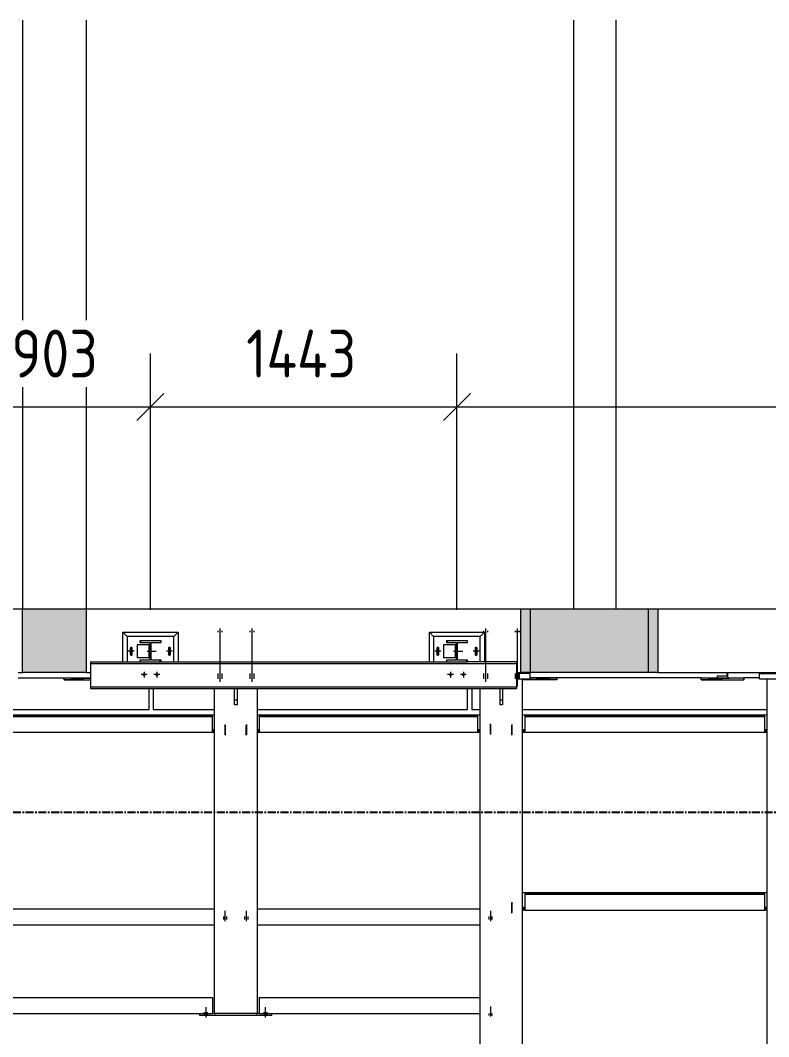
# Model space of a CAD drawing. Header units: millimetres. Extents: x -187664 to 435448, y -313239 to 299894.
# Drawn here: x 23924 to 27447, y -87058 to -82274 of the extents above; entities that cross this region are included whole.
import ezdxf

# ---------------------------------------------------------------- set-up
doc = ezdxf.new("R2010")
doc.units = ezdxf.units.MM
for name, pattern in [('CENTER', [2, 1.25, -0.25, 0.25, -0.25]), ('XKITLINE00', [0]), ('XKITLINE02', [4, 2, -2])]:
    doc.linetypes.add(name, pattern=pattern)
for name, color, linetype in [('000 - EXISTING_CONCRETE_MAIN_COLOR_1', 7, 'Continuous'), ('000 - EXISTING_PRECAST_MAIN_COLOR_1', 7, 'Continuous'), ('000 - EXISTING_STEEL-STRUCTURE_MAIN_COLOR_1', 7, 'Continuous'), ('000 - EXISTING_STEEL-STRUCTURE_MAIN_COLOR_2', 7, 'Continuous'), ('000 - EXISTING_STEEL-STRUCTURE_MAIN_COLOR_251', 7, 'Continuous')]:
    doc.layers.add(name, color=color, linetype=linetype)
doc.layers.add('000 - EXISTING_STEEL-STRUCTURE_DEF_SUB', color=7, linetype='Continuous', plot=False)
for name, color, linetype, lineweight in [('Bolt', 7, 'Continuous', 0), ('Part', 7, 'Continuous', 0), ('Z-DIMENSIONS', 7, 'Continuous', 0)]:
    doc.layers.add(name, color=color, linetype=linetype, lineweight=lineweight)
doc.styles.add('ISOCPEUR', font='isocpeur.ttf')

# ---------------------------------------------------------------- blocks, each defined once
blk = doc.blocks.new('*A2525')
at = {"layer": 'Part'}
blk.add_hatch(color=7, dxfattribs=at).paths.add_polyline_path([(230.37, 139.784), (230.37, 137.384), (225.57, 137.384), (225.57, 139.784)], flags=17)
blk = doc.blocks.new('*A2626')
at = {"layer": 'Part'}
blk.add_hatch(color=7, dxfattribs=at).paths.add_polyline_path([(230, 139.784), (230, 137.384), (225.2, 137.384), (225.2, 139.784)], flags=17)
blk = doc.blocks.new('*A2727')
at = {"layer": 'Part'}
blk.add_hatch(color=7, dxfattribs=at).paths.add_polyline_path([(208.832, 139.784), (208.832, 137.384), (206.432, 137.384), (206.432, 139.784)], flags=17)
blk = doc.blocks.new('*A111110')
at = {"layer": '000 - EXISTING_STEEL-STRUCTURE_DEF_SUB', "color": 7, "linetype": 'XKITLINE00', "lineweight": 0}
for p, q in [((222.463981, 138.520027), (222.399981, 138.584027)), ((222.399981, 138.584027), (222.399981, 138.584027)), ((222.823981, 138.160027), (222.775981, 138.208027)), ((223.199981, 137.784027), (223.135981, 137.848027))]:
    blk.add_line(p, q, dxfattribs=at)
blk = doc.blocks.new('*A114113')
at = {"layer": '000 - EXISTING_STEEL-STRUCTURE_DEF_SUB', "color": 7, "linetype": 'XKITLINE00', "lineweight": 0}
for p, q in [((210.916019, 138.520027), (210.852019, 138.584027)), ((210.852019, 138.584027), (210.852019, 138.584027)), ((211.276019, 138.160027), (211.228019, 138.208027)), ((211.652019, 137.784027), (211.588019, 137.848027))]:
    blk.add_line(p, q, dxfattribs=at)
blk = doc.blocks.new('*A260257')
at = {"layer": '000 - EXISTING_CONCRETE_MAIN_COLOR_1', "color": 7, "linetype": 'XKITLINE00', "lineweight": 0}
for p, q in [((230.369977, 139.784021), (266.279981, 139.784021)), ((230.369977, 137.384021), (266.279981, 137.384021))]:
    blk.add_line(p, q, dxfattribs=at)
blk = doc.blocks.new('*A315309')
at = {"layer": '000 - EXISTING_CONCRETE_MAIN_COLOR_1', "color": 7, "linetype": 'XKITLINE00', "lineweight": 0}
for p, q in [((206.441991, 150.654666), (206.441991, 161.944025)), ((208.841991, 150.654666), (208.841991, 161.944025)), ((206.441991, 139.784027), (206.441991, 148.134666)), ((208.841991, 139.784027), (208.841991, 148.134666))]:
    blk.add_line(p, q, dxfattribs=at)
blk = doc.blocks.new('*A316310')
at = {"layer": '000 - EXISTING_CONCRETE_MAIN_COLOR_1', "color": 7, "linetype": 'XKITLINE00', "lineweight": 0}
for p, q in [((227.2, 139.784027), (227.2, 161.943982)), ((228.8, 139.784027), (228.8, 161.943982))]:
    blk.add_line(p, q, dxfattribs=at)
blk = doc.blocks.new('*A403392')
at = {"layer": 'Part', "color": 7, "linetype": 'XKITLINE00', "lineweight": 0}
for p, q in [((234.199973, 137.151988), (234.199973, 137.351988)), ((234.199973, 137.351988), (236.359973, 137.351988)), ((234.199973, 137.151988), (236.359973, 137.151988)), ((236.359973, 137.151988), (236.359973, 137.351988))]:
    blk.add_line(p, q, dxfattribs=at)
blk = doc.blocks.new('*A408397')
at = {"layer": '000 - EXISTING_CONCRETE_MAIN_COLOR_1', "color": 7, "linetype": 'XKITLINE00', "lineweight": 0}
for p, q in [((160.279981, 139.784027), (206.431981, 139.784027)), ((208.831981, 139.784027), (225.199981, 139.784027)), ((206.271981, 137.384027), (206.431981, 137.384027)), ((208.831981, 137.384027), (208.991981, 137.384027)), ((225.039981, 137.384027), (225.199981, 137.384027))]:
    blk.add_line(p, q, dxfattribs=at)
blk = doc.blocks.new('*A445434')
at = {"layer": '000 - EXISTING_STEEL-STRUCTURE_MAIN_COLOR_2', "color": 7, "linetype": 'XKITLINE00', "lineweight": 0}
for p, q in [((208.991981, 137.784027), (208.991981, 136.784027)), ((208.991981, 137.784027), (210.852019, 137.784027)), ((211.652019, 137.784027), (222.399981, 137.784027)), ((225.039981, 137.784027), (223.199981, 137.784027)), ((225.039981, 137.784027), (225.039981, 136.784027)), ((208.991981, 137.720027), (225.039981, 137.720027)), ((208.991981, 136.848027), (225.039981, 136.848027)), ((208.991981, 136.784027), (225.039981, 136.784027))]:
    blk.add_line(p, q, dxfattribs=at)
blk = doc.blocks.new('*A448437')
at = {"layer": '000 - EXISTING_STEEL-STRUCTURE_MAIN_COLOR_251', "color": 7, "linetype": 'XKITLINE00', "lineweight": 0}
for p, q in [((203.272005, 128.48232), (213.672005, 128.48232)), ((203.272005, 127.88232), (213.672005, 127.88232))]:
    blk.add_line(p, q, dxfattribs=at)
blk = doc.blocks.new('*A449438')
at = {"layer": '000 - EXISTING_STEEL-STRUCTURE_MAIN_COLOR_251', "color": 7, "linetype": 'XKITLINE00', "lineweight": 0}
for p, q in [((203.272005, 135.794399), (213.672005, 135.794399)), ((203.272005, 135.790212), (213.672005, 135.790212)), ((213.592005, 135.735782), (203.352005, 135.735782)), ((203.352005, 135.735782), (203.352005, 135.731595)), ((203.352005, 135.731595), (213.592005, 135.731595)), ((203.352005, 135.731595), (203.352005, 135.132418)), ((213.592005, 135.731595), (213.592005, 135.735782)), ((213.592005, 135.132418), (213.592005, 135.731595)), ((203.272005, 135.242963), (203.352005, 135.242963)), ((203.272005, 135.194814), (203.352005, 135.194814)), ((203.272005, 135.142885), (203.352005, 135.142885)), ((203.352005, 135.132418), (213.592005, 135.132418)), ((213.592005, 135.242963), (213.672005, 135.242963)), ((213.592005, 135.194814), (213.672005, 135.194814)), ((213.592005, 135.142885), (213.672005, 135.142885))]:
    blk.add_line(p, q, dxfattribs=at)
blk = doc.blocks.new('*A450439')
at = {"layer": '000 - EXISTING_STEEL-STRUCTURE_DEF_SUB', "color": 7, "linetype": 'XKITLINE00', "lineweight": 0}
for p, q in [((223.199981, 138.584027), (222.399981, 138.584027)), ((222.399981, 138.584027), (222.399981, 138.520027)), ((223.199981, 138.520027), (223.199981, 138.584027)), ((222.399981, 138.520027), (222.775981, 138.520027)), ((222.775981, 138.520027), (222.775981, 137.848027)), ((222.823981, 138.520027), (223.199981, 138.520027)), ((222.823981, 137.848027), (222.823981, 138.520027)), ((222.775981, 137.848027), (222.399981, 137.848027)), ((222.399981, 137.848027), (222.399981, 137.784027)), ((222.399981, 137.784027), (223.199981, 137.784027)), ((223.199981, 137.848027), (222.823981, 137.848027)), ((223.199981, 137.784027), (223.199981, 137.848027))]:
    blk.add_line(p, q, dxfattribs=at)
blk = doc.blocks.new('*A451440')
at = {"layer": '000 - EXISTING_STEEL-STRUCTURE_MAIN_COLOR_251', "color": 7, "linetype": 'XKITLINE00', "lineweight": 0}
for p, q in [((225.272005, 135.794399), (234.480005, 135.794399)), ((225.272005, 135.790212), (234.480005, 135.790212)), ((234.400005, 135.735782), (225.352005, 135.735782)), ((225.352005, 135.735782), (225.352005, 135.731595)), ((225.352005, 135.731595), (234.400005, 135.731595)), ((225.352005, 135.731595), (225.352005, 135.132418)), ((234.400005, 135.731595), (234.400005, 135.735782)), ((234.400005, 135.132418), (234.400005, 135.731595)), ((225.272005, 135.242963), (225.352005, 135.242963)), ((225.272005, 135.194814), (225.352005, 135.194814)), ((225.272005, 135.142885), (225.352005, 135.142885)), ((225.352005, 135.132418), (234.400005, 135.132418)), ((234.400005, 135.242963), (234.480005, 135.242963)), ((234.400005, 135.194814), (234.480005, 135.194814)), ((234.400005, 135.142885), (234.480005, 135.142885))]:
    blk.add_line(p, q, dxfattribs=at)
blk = doc.blocks.new('*A452441')
at = {"layer": '000 - EXISTING_STEEL-STRUCTURE_MAIN_COLOR_251', "color": 7, "linetype": 'XKITLINE00', "lineweight": 0}
for p, q in [((215.272005, 128.48232), (223.672005, 128.48232)), ((215.272005, 127.88232), (223.672005, 127.88232))]:
    blk.add_line(p, q, dxfattribs=at)
blk = doc.blocks.new('*A453442')
at = {"layer": '000 - EXISTING_STEEL-STRUCTURE_MAIN_COLOR_251', "color": 7, "linetype": 'XKITLINE00', "lineweight": 0}
for p, q in [((215.272005, 135.794399), (223.672005, 135.794399)), ((215.272005, 135.790212), (223.672005, 135.790212)), ((223.592005, 135.735782), (215.352005, 135.735782)), ((215.352005, 135.735782), (215.352005, 135.731595)), ((215.352005, 135.731595), (223.592005, 135.731595)), ((215.352005, 135.731595), (215.352005, 135.132418)), ((223.592005, 135.731595), (223.592005, 135.735782)), ((223.592005, 135.132418), (223.592005, 135.731595)), ((215.272005, 135.242963), (215.352005, 135.242963)), ((215.272005, 135.194814), (215.352005, 135.194814)), ((215.272005, 135.142885), (215.352005, 135.142885)), ((215.352005, 135.132418), (223.592005, 135.132418)), ((223.592005, 135.242963), (223.672005, 135.242963)), ((223.592005, 135.194814), (223.672005, 135.194814)), ((223.592005, 135.142885), (223.672005, 135.142885))]:
    blk.add_line(p, q, dxfattribs=at)
blk = doc.blocks.new('*A454443')
at = {"layer": '000 - EXISTING_STEEL-STRUCTURE_MAIN_COLOR_1', "color": 7, "linetype": 'XKITLINE00', "lineweight": 0}
for p, q in [((234.480005, 109.344), (234.480005, 137.151988)), ((236.080005, 109.344), (236.080005, 137.151988)), ((234.480005, 109.344), (236.080005, 109.344))]:
    blk.add_line(p, q, dxfattribs=at)
blk = doc.blocks.new('*A455444')
at = {"layer": '000 - EXISTING_STEEL-STRUCTURE_MAIN_COLOR_1', "color": 7, "linetype": 'XKITLINE00', "lineweight": 0}
for p, q in [((225.272005, 109.344), (225.272005, 137.151988)), ((223.672005, 109.344), (223.672005, 136.784027)), ((223.672005, 109.344), (225.272005, 109.344))]:
    blk.add_line(p, q, dxfattribs=at)
blk = doc.blocks.new('*A456445')
at = {"layer": '000 - EXISTING_PRECAST_MAIN_COLOR_1', "color": 7, "linetype": 'XKITLINE00', "lineweight": 0}
for p, q in [((206.271981, 137.186511), (208.000005, 137.186511)), ((208.000005, 137.186511), (208.991981, 137.186511)), ((208.000005, 137.106511), (208.000005, 137.186511)), ((208.991981, 137.15611), (208.000005, 137.106511)), ((208.000005, 137.106511), (208.991981, 137.106511)), ((199.360005, 136.784027), (199.360005, 135.986511)), ((211.200005, 135.986511), (211.200005, 136.784027)), ((199.360005, 135.986511), (201.672005, 135.986511)), ((203.272005, 135.986511), (211.200005, 135.986511))]:
    blk.add_line(p, q, dxfattribs=at)
blk = doc.blocks.new('*A458447')
at = {"layer": '000 - EXISTING_PRECAST_MAIN_COLOR_1', "color": 7, "linetype": 'XKITLINE00', "lineweight": 0}
for p, q in [((225.272005, 137.122111), (226.560005, 137.186511)), ((226.560005, 137.106511), (225.272005, 137.106511)), ((232.000005, 137.186511), (225.551973, 137.186511)), ((226.560005, 137.186511), (225.551973, 137.186511)), ((226.560005, 137.186511), (226.560005, 137.106511)), ((233.600005, 137.186511), (232.000005, 137.106511)), ((232.000005, 137.106511), (232.000005, 137.186511)), ((232.000005, 137.106511), (233.600005, 137.106511)), ((232.001605, 137.186511), (232.600005, 137.186511)), ((233.000005, 137.186511), (233.598405, 137.186511)), ((234.199973, 137.186511), (233.600005, 137.186511)), ((233.600005, 137.186511), (233.600005, 137.106511)), ((223.360005, 136.784027), (223.360005, 135.986511)), ((223.360005, 135.986511), (223.672005, 135.986511)), ((225.272005, 135.986511), (234.480005, 135.986511))]:
    blk.add_line(p, q, dxfattribs=at)
blk = doc.blocks.new('*A459448')
at = {"layer": '000 - EXISTING_STEEL-STRUCTURE_MAIN_COLOR_1', "color": 7, "linetype": 'XKITLINE00', "lineweight": 0}
for p, q in [((213.672005, 124.54304), (213.672005, 136.784027)), ((215.272005, 136.784027), (215.272005, 124.54304)), ((215.272005, 124.54304), (213.672005, 124.54304))]:
    blk.add_line(p, q, dxfattribs=at)
blk = doc.blocks.new('*A464453')
at = {"layer": 'Part', "color": 7, "linetype": 'XKITLINE00', "lineweight": 0}
for p, q in [((214.424005, 136.171017), (214.424005, 136.784027)), ((214.520005, 136.784027), (214.520005, 136.171017)), ((214.424005, 136.351988), (214.520005, 136.351988)), ((214.520005, 136.171017), (214.424005, 136.171017))]:
    blk.add_line(p, q, dxfattribs=at)
blk = doc.blocks.new('*A468457')
at = {"layer": '000 - EXISTING_STEEL-STRUCTURE_DEF_SUB', "color": 7, "linetype": 'XKITLINE00', "lineweight": 0}
for p, q in [((212.132019, 138.744027), (210.372019, 138.744027)), ((210.372019, 138.744027), (210.372019, 137.784027)), ((212.132019, 137.784027), (212.132019, 138.744027))]:
    blk.add_line(p, q, dxfattribs=at)
blk = doc.blocks.new('*A469458')
at = {"layer": '000 - EXISTING_STEEL-STRUCTURE_DEF_SUB', "color": 7, "linetype": 'XKITLINE00', "lineweight": 0}
for p, q in [((210.212019, 137.784027), (210.212019, 138.904027)), ((210.212019, 138.904027), (212.292019, 138.904027)), ((210.372019, 138.744027), (210.212019, 138.904027)), ((212.132019, 138.744027), (212.292019, 138.904027)), ((212.292019, 138.904027), (212.292019, 137.784027))]:
    blk.add_line(p, q, dxfattribs=at)
blk = doc.blocks.new('*A470459')
at = {"layer": '000 - EXISTING_STEEL-STRUCTURE_DEF_SUB', "color": 7, "linetype": 'XKITLINE00', "lineweight": 0}
for p, q in [((211.228019, 138.424053), (210.748019, 138.424053)), ((210.748019, 138.424053), (210.748019, 137.944053)), ((211.188019, 138.424053), (211.188019, 137.944053)), ((210.748019, 137.944053), (211.228019, 137.944053))]:
    blk.add_line(p, q, dxfattribs=at)
blk = doc.blocks.new('*A471460')
at = {"layer": 'Part', "color": 7, "linetype": 'XKITLINE00', "lineweight": 0}
for p, q in [((225.551973, 137.351988), (225.039981, 137.351988)), ((225.039981, 137.151988), (225.551973, 137.151988)), ((225.551973, 137.151988), (225.551973, 137.351988))]:
    blk.add_line(p, q, dxfattribs=at)
blk = doc.blocks.new('*A472461')
at = {"layer": 'Part', "color": 7, "linetype": 'XKITLINE00', "lineweight": 0}
for p, q in [((224.424005, 136.171017), (224.424005, 136.784027)), ((224.520005, 136.784027), (224.520005, 136.171017)), ((224.424005, 136.351988), (224.520005, 136.351988)), ((224.520005, 136.171017), (224.424005, 136.171017))]:
    blk.add_line(p, q, dxfattribs=at)
blk = doc.blocks.new('*A473462')
at = {"layer": 'Part', "color": 7, "linetype": 'XKITLINE00', "lineweight": 0}
for p, q in [((232.960005, 137.246511), (232.600005, 137.246511)), ((232.600005, 137.246511), (232.600005, 137.186511)), ((232.600005, 137.186511), (233.000005, 137.186511)), ((232.960005, 137.384027), (232.960005, 137.246511)), ((233.000005, 137.186511), (233.000005, 137.384027))]:
    blk.add_line(p, q, dxfattribs=at)
blk = doc.blocks.new('*A474463')
at = {"layer": 'Part', "color": 7, "linetype": 'XKITLINE00', "lineweight": 0}
for p, q in [((232.000005, 137.106511), (232.000005, 137.186511)), ((232.000005, 137.186511), (232.600005, 137.186511)), ((232.000005, 137.106511), (233.600005, 137.106511)), ((233.000005, 137.186511), (233.600005, 137.186511)), ((233.600005, 137.106511), (233.600005, 137.186511))]:
    blk.add_line(p, q, dxfattribs=at)
blk = doc.blocks.new('*A475464')
at = {"layer": '000 - EXISTING_STEEL-STRUCTURE_DEF_SUB', "color": 7, "linetype": 'XKITLINE00', "lineweight": 0}
for p, q in [((223.679981, 138.744027), (221.919981, 138.744027)), ((221.919981, 138.744027), (221.919981, 137.784027)), ((223.679981, 137.784027), (223.679981, 138.744027))]:
    blk.add_line(p, q, dxfattribs=at)
blk = doc.blocks.new('*A476465')
at = {"layer": '000 - EXISTING_STEEL-STRUCTURE_DEF_SUB', "color": 7, "linetype": 'XKITLINE00', "lineweight": 0}
for p, q in [((221.759981, 137.784027), (221.759981, 138.904027)), ((221.759981, 138.904027), (223.839981, 138.904027)), ((221.919981, 138.744027), (221.759981, 138.904027)), ((223.679981, 138.744027), (223.839981, 138.904027)), ((223.839981, 138.904027), (223.839981, 137.784027))]:
    blk.add_line(p, q, dxfattribs=at)
blk = doc.blocks.new('*A477466')
at = {"layer": '000 - EXISTING_STEEL-STRUCTURE_DEF_SUB', "color": 7, "linetype": 'XKITLINE00', "lineweight": 0}
for p, q in [((222.775981, 138.424053), (222.295981, 138.424053)), ((222.295981, 138.424053), (222.295981, 137.944053)), ((222.735981, 138.424053), (222.735981, 137.944053)), ((222.295981, 137.944053), (222.775981, 137.944053))]:
    blk.add_line(p, q, dxfattribs=at)
blk = doc.blocks.new('*A478467')
at = {"layer": '000 - EXISTING_STEEL-STRUCTURE_DEF_SUB'}
for points in [[(211.228, 138.128), (211.188, 138.128), (211.188, 138.24), (211.228, 138.24)], [(211.276, 138.128), (211.228, 138.128), (211.228, 138.24), (211.276, 138.24)]]:
    blk.add_hatch(color=7, dxfattribs=at).paths.add_polyline_path(points, flags=17)
at = {"layer": '000 - EXISTING_STEEL-STRUCTURE_DEF_SUB', "color": 7, "linetype": 'XKITLINE00', "lineweight": 0}
for p, q in [((211.125, 138.184), (211.468, 138.184)), ((211.188, 138.24), (211.228, 138.24)), ((211.228, 138.24), (211.276, 138.24)), ((211.188, 138.128), (211.228, 138.128)), ((211.228, 138.128), (211.276, 138.128))]:
    blk.add_line(p, q, dxfattribs=at)
blk = doc.blocks.new('*A479468')
at = {"layer": '000 - EXISTING_STEEL-STRUCTURE_DEF_SUB'}
for points in [[(210.572, 138.344), (210.584, 138.325), (210.588, 138.304), (210.588, 138.064), (210.584, 138.043), (210.572, 138.024), (210.553, 138.012), (210.532, 138.008), (210.511, 138.012), (210.492, 138.024), (210.48, 138.043), (210.476, 138.064), (210.476, 138.304), (210.48, 138.325), (210.492, 138.344), (210.511, 138.356), (210.532, 138.36), (210.553, 138.356)], [(212.012, 138.344), (212.024, 138.325), (212.028, 138.304), (212.028, 138.064), (212.024, 138.043), (212.012, 138.024), (211.993, 138.012), (211.972, 138.008), (211.951, 138.012), (211.932, 138.024), (211.92, 138.043), (211.916, 138.064), (211.916, 138.304), (211.92, 138.325), (211.932, 138.344), (211.951, 138.356), (211.972, 138.36), (211.993, 138.356)]]:
    blk.add_hatch(color=7, dxfattribs=at).paths.add_polyline_path(points, flags=17)
at = {"layer": '000 - EXISTING_STEEL-STRUCTURE_DEF_SUB', "color": 7, "linetype": 'XKITLINE00', "lineweight": 0}
for p, q in [((210.644, 138.184), (210.42, 138.184)), ((210.532, 138.072), (210.532, 138.296)), ((212.084, 138.184), (211.86, 138.184)), ((211.972, 138.072), (211.972, 138.296))]:
    blk.add_line(p, q, dxfattribs=at)
blk = doc.blocks.new('*A481470')
at = {"layer": '000 - EXISTING_STEEL-STRUCTURE_DEF_SUB'}
for points in [[(211.067, 137.293), (211.064, 137.283), (211.059, 137.273), (211.052, 137.264), (211.043, 137.257), (211.033, 137.252), (211.023, 137.249), (211.012, 137.248), (211.001, 137.249), (210.991, 137.252), (210.981, 137.257), (210.972, 137.264), (210.965, 137.273), (210.96, 137.283), (210.957, 137.293), (210.956, 137.304), (210.957, 137.315), (210.96, 137.325), (210.965, 137.335), (210.972, 137.344), (210.981, 137.351), (210.991, 137.356), (211.001, 137.359), (211.012, 137.36), (211.023, 137.359), (211.033, 137.356), (211.043, 137.351), (211.052, 137.344), (211.059, 137.335), (211.064, 137.325), (211.067, 137.315), (211.068, 137.304)], [(211.547, 137.293), (211.544, 137.283), (211.539, 137.273), (211.532, 137.264), (211.523, 137.257), (211.513, 137.252), (211.503, 137.249), (211.492, 137.248), (211.481, 137.249), (211.471, 137.252), (211.461, 137.257), (211.452, 137.264), (211.445, 137.273), (211.44, 137.283), (211.437, 137.293), (211.436, 137.304), (211.437, 137.315), (211.44, 137.325), (211.445, 137.335), (211.452, 137.344), (211.461, 137.351), (211.471, 137.356), (211.481, 137.359), (211.492, 137.36), (211.503, 137.359), (211.513, 137.356), (211.523, 137.351), (211.532, 137.344), (211.539, 137.335), (211.544, 137.325), (211.547, 137.315), (211.548, 137.304)]]:
    blk.add_hatch(color=7, dxfattribs=at).paths.add_polyline_path(points, flags=17)
at = {"layer": '000 - EXISTING_STEEL-STRUCTURE_DEF_SUB', "color": 7, "linetype": 'XKITLINE00', "lineweight": 0}
for p, q in [((211.012, 137.416), (211.012, 137.192)), ((211.492, 137.416), (211.492, 137.192)), ((211.124, 137.304), (210.9, 137.304)), ((211.604, 137.304), (211.38, 137.304))]:
    blk.add_line(p, q, dxfattribs=at)
blk = doc.blocks.new('*A482471')
at = {"layer": '000 - EXISTING_STEEL-STRUCTURE_DEF_SUB', "color": 7, "linetype": 'XKITLINE02', "lineweight": 0}
for p, q in [((224.071995, 128.02696), (224.071995, 128.41032)), ((224.071995, 128.02696), (224.071995, 128.41032)), ((224.011995, 128.16232), (224.011995, 128.20232)), ((224.011995, 128.16232), (224.011995, 128.20232)), ((224.011995, 128.09032), (224.011995, 128.16232)), ((224.011995, 128.09032), (224.011995, 128.16232)), ((224.131995, 128.16232), (224.131995, 128.20232)), ((224.131995, 128.16232), (224.131995, 128.20232)), ((224.131995, 128.09032), (224.131995, 128.16232)), ((224.131995, 128.09032), (224.131995, 128.16232))]:
    blk.add_line(p, q, dxfattribs=at)
blk = doc.blocks.new('*A483472')
at = {"layer": '000 - EXISTING_STEEL-STRUCTURE_DEF_SUB', "color": 7, "linetype": 'XKITLINE02', "lineweight": 0}
for p, q in [((224.863929, 135.022904), (224.863929, 135.405747)), ((224.880493, 135.04366), (224.880493, 135.426503))]:
    blk.add_line(p, q, dxfattribs=at)
blk = doc.blocks.new('*A484473')
at = {"layer": '000 - EXISTING_STEEL-STRUCTURE_DEF_SUB', "color": 7, "linetype": 'XKITLINE02', "lineweight": 0}
for p, q in [((224.063507, 135.069621), (224.063507, 135.452464)), ((224.080071, 135.048865), (224.080071, 135.431708))]:
    blk.add_line(p, q, dxfattribs=at)
blk = doc.blocks.new('*A485474')
at = {"layer": 'Bolt'}
for points in [[(224.996, 138.904), (224.996, 138.952), (225.148, 138.952), (225.148, 138.904)], [(224.996, 138.904), (224.996, 138.952), (225.148, 138.952), (225.148, 138.904)], [(224.996, 137.152), (224.996, 137.352), (225.148, 137.352), (225.148, 137.152)], [(224.996, 137.152), (224.996, 137.352), (225.148, 137.352), (225.148, 137.152)]]:
    blk.add_hatch(color=7, dxfattribs=at).paths.add_polyline_path(points, flags=17)
at = {"layer": 'Bolt', "color": 7, "linetype": 'XKITLINE02', "lineweight": 0}
for p, q in [((223.796, 138.952), (223.796, 138.904)), ((223.796, 138.952), (223.796, 138.904)), ((223.872, 139.036), (223.872, 136.872)), ((223.872, 139.036), (223.872, 136.872)), ((223.948, 138.952), (223.948, 138.904)), ((223.948, 138.952), (223.948, 138.904)), ((223.796, 137.352), (223.796, 137.152)), ((223.796, 137.352), (223.796, 137.152)), ((223.948, 137.352), (223.948, 137.152)), ((223.948, 137.352), (223.948, 137.152))]:
    blk.add_line(p, q, dxfattribs=at)
at = {"layer": 'Bolt', "color": 7, "linetype": 'XKITLINE00', "lineweight": 0}
for p, q in [((224.996, 138.952), (224.996, 138.904)), ((224.996, 138.952), (224.996, 138.904)), ((225.072, 139.036), (225.072, 136.872)), ((225.072, 139.036), (225.072, 136.872)), ((225.148, 138.952), (225.148, 138.904)), ((225.148, 138.952), (225.148, 138.904)), ((224.996, 137.352), (224.996, 137.152)), ((224.996, 137.352), (224.996, 137.152)), ((225.148, 137.352), (225.148, 137.152)), ((225.148, 137.352), (225.148, 137.152))]:
    blk.add_line(p, q, dxfattribs=at)
blk = doc.blocks.new('*A486475')
at = {"layer": '000 - EXISTING_STEEL-STRUCTURE_DEF_SUB'}
for points in [[(222.736, 138.24), (222.776, 138.24), (222.776, 138.128), (222.736, 138.128)], [(222.776, 138.24), (222.824, 138.24), (222.824, 138.128), (222.776, 138.128)]]:
    blk.add_hatch(color=7, dxfattribs=at).paths.add_polyline_path(points, flags=17)
at = {"layer": '000 - EXISTING_STEEL-STRUCTURE_DEF_SUB', "color": 7, "linetype": 'XKITLINE00', "lineweight": 0}
for p, q in [((222.673, 138.184), (223.016, 138.184)), ((222.736, 138.24), (222.776, 138.24)), ((222.776, 138.24), (222.824, 138.24)), ((222.736, 138.128), (222.776, 138.128)), ((222.776, 138.128), (222.824, 138.128))]:
    blk.add_line(p, q, dxfattribs=at)
blk = doc.blocks.new('*A487476')
at = {"layer": '000 - EXISTING_STEEL-STRUCTURE_DEF_SUB'}
for points in [[(222.08, 138.36), (222.101, 138.356), (222.12, 138.344), (222.132, 138.325), (222.136, 138.304), (222.136, 138.064), (222.132, 138.043), (222.12, 138.024), (222.101, 138.012), (222.08, 138.008), (222.059, 138.012), (222.04, 138.024), (222.028, 138.043), (222.024, 138.064), (222.024, 138.304), (222.028, 138.325), (222.04, 138.344), (222.059, 138.356)], [(223.56, 138.344), (223.572, 138.325), (223.576, 138.304), (223.576, 138.064), (223.572, 138.043), (223.56, 138.024), (223.541, 138.012), (223.52, 138.008), (223.499, 138.012), (223.48, 138.024), (223.468, 138.043), (223.464, 138.064), (223.464, 138.304), (223.468, 138.325), (223.48, 138.344), (223.499, 138.356), (223.52, 138.36), (223.541, 138.356)]]:
    blk.add_hatch(color=7, dxfattribs=at).paths.add_polyline_path(points, flags=17)
at = {"layer": '000 - EXISTING_STEEL-STRUCTURE_DEF_SUB', "color": 7, "linetype": 'XKITLINE00', "lineweight": 0}
for p, q in [((222.192, 138.184), (221.968, 138.184)), ((222.08, 138.072), (222.08, 138.296)), ((223.632, 138.184), (223.408, 138.184)), ((223.52, 138.072), (223.52, 138.296))]:
    blk.add_line(p, q, dxfattribs=at)
blk = doc.blocks.new('*A491480')
at = {"layer": '000 - EXISTING_STEEL-STRUCTURE_DEF_SUB'}
for points in [[(222.615, 137.293), (222.612, 137.283), (222.607, 137.273), (222.6, 137.264), (222.591, 137.257), (222.581, 137.252), (222.571, 137.249), (222.56, 137.248), (222.549, 137.249), (222.539, 137.252), (222.529, 137.257), (222.52, 137.264), (222.513, 137.273), (222.508, 137.283), (222.505, 137.293), (222.504, 137.304), (222.505, 137.315), (222.508, 137.325), (222.513, 137.335), (222.52, 137.344), (222.529, 137.351), (222.539, 137.356), (222.549, 137.359), (222.56, 137.36), (222.571, 137.359), (222.581, 137.356), (222.591, 137.351), (222.6, 137.344), (222.607, 137.335), (222.612, 137.325), (222.615, 137.315), (222.616, 137.304)], [(223.095, 137.293), (223.092, 137.283), (223.087, 137.273), (223.08, 137.264), (223.071, 137.257), (223.061, 137.252), (223.051, 137.249), (223.04, 137.248), (223.029, 137.249), (223.019, 137.252), (223.009, 137.257), (223, 137.264), (222.993, 137.273), (222.988, 137.283), (222.985, 137.293), (222.984, 137.304), (222.985, 137.315), (222.988, 137.325), (222.993, 137.335), (223, 137.344), (223.009, 137.351), (223.019, 137.356), (223.029, 137.359), (223.04, 137.36), (223.051, 137.359), (223.061, 137.356), (223.071, 137.351), (223.08, 137.344), (223.087, 137.335), (223.092, 137.325), (223.095, 137.315), (223.096, 137.304)]]:
    blk.add_hatch(color=7, dxfattribs=at).paths.add_polyline_path(points, flags=17)
at = {"layer": '000 - EXISTING_STEEL-STRUCTURE_DEF_SUB', "color": 7, "linetype": 'XKITLINE00', "lineweight": 0}
for p, q in [((222.56, 137.416), (222.56, 137.192)), ((223.04, 137.416), (223.04, 137.192)), ((222.672, 137.304), (222.448, 137.304)), ((223.152, 137.304), (222.928, 137.304))]:
    blk.add_line(p, q, dxfattribs=at)
blk = doc.blocks.new('*A560549')
at = {"layer": '000 - EXISTING_STEEL-STRUCTURE_MAIN_COLOR_251', "color": 7, "linetype": 'XKITLINE00', "lineweight": 0}
for p, q in [((225.272005, 129.099784), (234.480005, 129.099784)), ((225.272005, 129.095597), (234.480005, 129.095597)), ((234.400005, 129.041168), (225.352005, 129.041168)), ((225.352005, 129.041168), (225.352005, 129.036981)), ((225.352005, 129.036981), (234.400005, 129.036981)), ((225.352005, 129.036981), (225.352005, 128.437803)), ((234.400005, 129.036981), (234.400005, 129.041168)), ((234.400005, 128.437803), (234.400005, 129.036981)), ((225.272005, 128.548348), (225.352005, 128.548348)), ((225.272005, 128.500199), (225.352005, 128.500199)), ((225.272005, 128.448271), (225.352005, 128.448271)), ((225.352005, 128.437803), (234.400005, 128.437803)), ((234.400005, 128.548348), (234.480005, 128.548348)), ((234.400005, 128.500199), (234.480005, 128.500199)), ((234.400005, 128.448271), (234.480005, 128.448271))]:
    blk.add_line(p, q, dxfattribs=at)
blk = doc.blocks.new('*A561550')
at = {"layer": '000 - EXISTING_STEEL-STRUCTURE_MAIN_COLOR_251', "color": 7, "linetype": 'XKITLINE00', "lineweight": 0}
for p, q in [((203.352005, 125.14304), (203.352005, 124.54304)), ((203.352005, 125.14304), (213.592005, 125.14304)), ((213.592005, 125.14304), (213.592005, 124.54304)), ((203.352005, 124.54304), (213.592005, 124.54304))]:
    blk.add_line(p, q, dxfattribs=at)
blk = doc.blocks.new('*A562551')
at = {"layer": '000 - EXISTING_STEEL-STRUCTURE_MAIN_COLOR_251', "color": 7, "linetype": 'XKITLINE00', "lineweight": 0}
for p, q in [((215.352005, 125.14304), (215.352005, 124.54304)), ((215.352005, 125.14304), (223.672005, 125.14304)), ((215.352005, 124.54304), (223.672005, 124.54304))]:
    blk.add_line(p, q, dxfattribs=at)
blk = doc.blocks.new('*A563552')
at = {"layer": '000 - EXISTING_STEEL-STRUCTURE_DEF_SUB', "color": 7, "linetype": 'XKITLINE00', "lineweight": 0}
for p, q in [((211.652019, 138.584027), (210.852019, 138.584027)), ((210.852019, 138.584027), (210.852019, 138.520027)), ((211.652019, 138.520027), (211.652019, 138.584027)), ((210.852019, 138.520027), (211.228019, 138.520027)), ((211.228019, 138.520027), (211.228019, 137.848027)), ((211.276019, 138.520027), (211.652019, 138.520027)), ((211.276019, 137.848027), (211.276019, 138.520027)), ((211.228019, 137.848027), (210.852019, 137.848027)), ((210.852019, 137.848027), (210.852019, 137.784027)), ((210.852019, 137.784027), (211.652019, 137.784027)), ((211.652019, 137.848027), (211.276019, 137.848027)), ((211.652019, 137.784027), (211.652019, 137.848027))]:
    blk.add_line(p, q, dxfattribs=at)
blk = doc.blocks.new('*A564553')
at = {"layer": 'Part', "color": 7, "linetype": 'XKITLINE00', "lineweight": 0}
for p, q in [((225.569977, 139.784027), (230.369977, 139.784027)), ((225.569977, 137.384027), (225.569977, 139.784027)), ((230.369977, 139.784027), (230.369977, 137.384027)), ((230.369977, 137.384027), (225.569977, 137.384027))]:
    blk.add_line(p, q, dxfattribs=at)
blk = doc.blocks.new('*A565554')
at = {"layer": '000 - EXISTING_STEEL-STRUCTURE_MAIN_COLOR_1', "color": 7, "linetype": 'XKITLINE00', "lineweight": 0}
for p, q in [((213.112005, 124.46304), (213.112005, 124.54304)), ((215.832005, 124.46304), (213.112005, 124.46304)), ((215.352005, 124.54304), (213.592005, 124.54304)), ((213.672005, 124.54304), (213.672005, 124.46304)), ((215.272005, 124.46304), (215.272005, 124.54304)), ((215.832005, 124.46304), (215.832005, 124.54304))]:
    blk.add_line(p, q, dxfattribs=at)
blk = doc.blocks.new('*A567556')
at = {"layer": 'Part', "color": 7, "linetype": 'XKITLINE00', "lineweight": 0}
for p, q in [((225.199981, 139.784027), (229.999981, 139.784027)), ((225.199981, 137.384027), (225.199981, 139.784027)), ((229.999981, 139.784027), (229.999981, 137.384027)), ((229.999981, 137.384027), (225.199981, 137.384027))]:
    blk.add_line(p, q, dxfattribs=at)
blk = doc.blocks.new('*A568557')
at = {"layer": 'Part', "color": 7, "linetype": 'XKITLINE00', "lineweight": 0}
for p, q in [((206.431981, 139.784027), (208.831981, 139.784027)), ((206.431981, 137.384027), (206.431981, 139.784027)), ((208.831981, 139.784027), (208.831981, 137.384027)), ((208.831981, 137.384027), (206.431981, 137.384027))]:
    blk.add_line(p, q, dxfattribs=at)
blk = doc.blocks.new('*A569558')
at = {"layer": '000 - EXISTING_PRECAST_MAIN_COLOR_1', "color": 7, "linetype": 'XKITLINE00', "lineweight": 0}
for p, q in [((211.360005, 136.784027), (211.360005, 135.986511)), ((223.200005, 135.986511), (223.200005, 136.784027)), ((211.360005, 135.986511), (213.672005, 135.986511)), ((215.272005, 135.986511), (223.200005, 135.986511))]:
    blk.add_line(p, q, dxfattribs=at)
blk = doc.blocks.new('*A575564')
at = {"layer": '000 - EXISTING_STEEL-STRUCTURE_DEF_SUB', "color": 7, "linetype": 'XKITLINE02', "lineweight": 0}
for p, q in [((214.872005, 128.02696), (214.872005, 128.41032)), ((214.872005, 128.02696), (214.872005, 128.41032)), ((214.812005, 128.16232), (214.812005, 128.20232)), ((214.812005, 128.16232), (214.812005, 128.20232)), ((214.812005, 128.09032), (214.812005, 128.16232)), ((214.812005, 128.09032), (214.812005, 128.16232)), ((214.932005, 128.16232), (214.932005, 128.20232)), ((214.932005, 128.16232), (214.932005, 128.20232)), ((214.932005, 128.09032), (214.932005, 128.16232)), ((214.932005, 128.09032), (214.932005, 128.16232))]:
    blk.add_line(p, q, dxfattribs=at)
blk = doc.blocks.new('*A576565')
at = {"layer": '000 - EXISTING_STEEL-STRUCTURE_DEF_SUB', "color": 7, "linetype": 'XKITLINE02', "lineweight": 0}
for p, q in [((214.071995, 128.02696), (214.071995, 128.41032)), ((214.071995, 128.02696), (214.071995, 128.41032)), ((214.011995, 128.16232), (214.011995, 128.20232)), ((214.011995, 128.16232), (214.011995, 128.20232)), ((214.011995, 128.09032), (214.011995, 128.16232)), ((214.011995, 128.09032), (214.011995, 128.16232)), ((214.131995, 128.16232), (214.131995, 128.20232)), ((214.131995, 128.16232), (214.131995, 128.20232)), ((214.131995, 128.09032), (214.131995, 128.16232)), ((214.131995, 128.09032), (214.131995, 128.16232))]:
    blk.add_line(p, q, dxfattribs=at)
blk = doc.blocks.new('*A577566')
at = {"layer": '000 - EXISTING_STEEL-STRUCTURE_DEF_SUB', "color": 7, "linetype": 'XKITLINE02', "lineweight": 0}
for p, q in [((214.863929, 135.022904), (214.863929, 135.405747)), ((214.880493, 135.04366), (214.880493, 135.426503))]:
    blk.add_line(p, q, dxfattribs=at)
blk = doc.blocks.new('*A578567')
at = {"layer": '000 - EXISTING_STEEL-STRUCTURE_DEF_SUB', "color": 7, "linetype": 'XKITLINE02', "lineweight": 0}
for p, q in [((214.063507, 135.04366), (214.063507, 135.426503)), ((214.080071, 135.022904), (214.080071, 135.405747))]:
    blk.add_line(p, q, dxfattribs=at)
blk = doc.blocks.new('*A579568')
at = {"layer": 'Bolt', "color": 7, "linetype": 'XKITLINE02', "lineweight": 0}
for p, q in [((213.795973, 138.951988), (213.795973, 138.903988)), ((213.795973, 138.951988), (213.795973, 138.903988)), ((213.871973, 139.036468), (213.871973, 136.871988)), ((213.871973, 139.036468), (213.871973, 136.871988)), ((213.947973, 138.951988), (213.947973, 138.903988)), ((213.947973, 138.951988), (213.947973, 138.903988)), ((214.995973, 138.951988), (214.995973, 138.903988)), ((214.995973, 138.951988), (214.995973, 138.903988)), ((215.071973, 139.036468), (215.071973, 136.871988)), ((215.071973, 139.036468), (215.071973, 136.871988)), ((215.147973, 138.951988), (215.147973, 138.903988)), ((215.147973, 138.951988), (215.147973, 138.903988)), ((213.795973, 137.351988), (213.795973, 137.151988)), ((213.795973, 137.351988), (213.795973, 137.151988)), ((213.947973, 137.351988), (213.947973, 137.151988)), ((213.947973, 137.351988), (213.947973, 137.151988)), ((214.995973, 137.351988), (214.995973, 137.151988)), ((214.995973, 137.351988), (214.995973, 137.151988)), ((215.147973, 137.351988), (215.147973, 137.151988)), ((215.147973, 137.351988), (215.147973, 137.151988))]:
    blk.add_line(p, q, dxfattribs=at)
blk = doc.blocks.new('*A583572')
at = {"layer": '000 - EXISTING_STEEL-STRUCTURE_DEF_SUB'}
for points in [[(213.408, 124.595), (213.408, 124.543), (213.296, 124.543), (213.296, 124.595)], [(213.408, 124.595), (213.408, 124.543), (213.296, 124.543), (213.296, 124.595)], [(213.408, 124.543), (213.408, 124.463), (213.296, 124.463), (213.296, 124.543)], [(213.408, 124.543), (213.408, 124.463), (213.296, 124.463), (213.296, 124.543)]]:
    blk.add_hatch(color=7, dxfattribs=at).paths.add_polyline_path(points, flags=17)
at = {"layer": '000 - EXISTING_STEEL-STRUCTURE_DEF_SUB', "color": 7, "linetype": 'XKITLINE00', "lineweight": 0}
for p, q in [((213.352, 124.4), (213.352, 124.783)), ((213.352, 124.4), (213.352, 124.783)), ((213.296, 124.543), (213.296, 124.595)), ((213.296, 124.543), (213.296, 124.595)), ((213.296, 124.463), (213.296, 124.543)), ((213.296, 124.463), (213.296, 124.543)), ((213.408, 124.543), (213.408, 124.595)), ((213.408, 124.543), (213.408, 124.595)), ((213.408, 124.463), (213.408, 124.543)), ((213.408, 124.463), (213.408, 124.543))]:
    blk.add_line(p, q, dxfattribs=at)
blk = doc.blocks.new('*A585574')
at = {"layer": '000 - EXISTING_STEEL-STRUCTURE_DEF_SUB'}
for points in [[(215.536, 124.543), (215.536, 124.595), (215.648, 124.595), (215.648, 124.543)], [(215.536, 124.543), (215.536, 124.595), (215.648, 124.595), (215.648, 124.543)], [(215.536, 124.463), (215.536, 124.543), (215.648, 124.543), (215.648, 124.463)], [(215.536, 124.463), (215.536, 124.543), (215.648, 124.543), (215.648, 124.463)]]:
    blk.add_hatch(color=7, dxfattribs=at).paths.add_polyline_path(points, flags=17)
at = {"layer": '000 - EXISTING_STEEL-STRUCTURE_DEF_SUB', "color": 7, "linetype": 'XKITLINE00', "lineweight": 0}
for p, q in [((215.592, 124.4), (215.592, 124.783)), ((215.592, 124.4), (215.592, 124.783)), ((215.536, 124.543), (215.536, 124.595)), ((215.536, 124.543), (215.536, 124.595)), ((215.536, 124.463), (215.536, 124.543)), ((215.536, 124.463), (215.536, 124.543)), ((215.648, 124.543), (215.648, 124.595)), ((215.648, 124.543), (215.648, 124.595)), ((215.648, 124.463), (215.648, 124.543)), ((215.648, 124.463), (215.648, 124.543))]:
    blk.add_line(p, q, dxfattribs=at)
blk = doc.blocks.new('*A586575')
at = {"layer": '000 - EXISTING_STEEL-STRUCTURE_DEF_SUB', "color": 7, "linetype": 'XKITLINE02', "lineweight": 0}
for p, q in [((224.863929, 128.32829), (224.863929, 128.711133)), ((224.880493, 128.349046), (224.880493, 128.731889))]:
    blk.add_line(p, q, dxfattribs=at)
blk = doc.blocks.new('*A589578')
at = {"layer": '000 - EXISTING_STEEL-STRUCTURE_DEF_SUB', "color": 7, "linetype": 'XKITLINE02', "lineweight": 0}
for p, q in [((224.071995, 124.42768), (224.071995, 124.81104)), ((224.071995, 124.42768), (224.071995, 124.81104)), ((224.011995, 124.47104), (224.011995, 124.54304)), ((224.011995, 124.47104), (224.011995, 124.54304)), ((224.131995, 124.47104), (224.131995, 124.54304)), ((224.131995, 124.47104), (224.131995, 124.54304))]:
    blk.add_line(p, q, dxfattribs=at)
blk = doc.blocks.new('*A28962805')
at = {"layer": 'Z-DIMENSIONS', "color": 7, "linetype": 'XKITLINE00', "lineweight": 0}
for p, q in [((222.799981, 139.744027), (222.799981, 149.394666)), ((259.48, 133.12), (259.48, 149.394666)), ((223.309098, 147.893783), (222.290864, 146.875549)), ((259.989117, 147.893783), (258.970883, 146.875549)), ((222.799981, 147.384666), (259.48, 147.384666))]:
    blk.add_line(p, q, dxfattribs=at)
at = {"layer": 'Z-DIMENSIONS', "color": 7}
for p in [(222.799981, 147.384666), (259.48, 147.384666)]:
    blk.add_point(p, dxfattribs=at)
at = {"layer": 'Z-DIMENSIONS', "color": 7, "style": 'ISOCPEUR', "width": 0.85}
blk.add_text('4585', height=1.8, dxfattribs=at).set_placement((238.897022, 148.494666))
blk = doc.blocks.new('*A29002809')
at = {"layer": 'Z-DIMENSIONS', "color": 7, "linetype": 'XKITLINE00', "lineweight": 0}
for p, q in [((211.252019, 139.744027), (211.252019, 149.394666)), ((222.799981, 139.744027), (222.799981, 149.394666)), ((211.761136, 147.893783), (210.742902, 146.875549)), ((223.309098, 147.893783), (222.290864, 146.875549)), ((211.252019, 147.384666), (222.799981, 147.384666))]:
    blk.add_line(p, q, dxfattribs=at)
at = {"layer": 'Z-DIMENSIONS', "color": 7}
for p in [(211.252019, 147.384666), (222.799981, 147.384666)]:
    blk.add_point(p, dxfattribs=at)
at = {"layer": 'Z-DIMENSIONS', "color": 7, "style": 'ISOCPEUR', "width": 0.85}
blk.add_text('1443', height=1.8, dxfattribs=at).set_placement((214.860375, 148.494666))
blk = doc.blocks.new('*A29012810')
at = {"layer": 'Z-DIMENSIONS', "color": 7, "linetype": 'XKITLINE00', "lineweight": 0}
for p, q in [((204.031981, 139.744027), (204.031981, 149.394666)), ((211.252019, 139.744027), (211.252019, 149.394666)), ((204.541098, 147.893783), (203.522864, 146.875549)), ((211.761136, 147.893783), (210.742902, 146.875549)), ((204.031981, 147.384666), (211.252019, 147.384666))]:
    blk.add_line(p, q, dxfattribs=at)
at = {"layer": 'Z-DIMENSIONS', "color": 7}
for p in [(204.031981, 147.384666), (211.252019, 147.384666)]:
    blk.add_point(p, dxfattribs=at)
at = {"layer": 'Z-DIMENSIONS', "color": 7, "style": 'ISOCPEUR', "width": 0.85}
blk.add_text('903', height=1.8, dxfattribs=at).set_placement((206.017781, 148.494666))

msp = doc.modelspace()

# ---------------------------------------------------------------- linework, layer by layer
at = {"color": 7, "linetype": 'CENTER', "ltscale": 30}
msp.add_line((15908.532, -86001.924), (46926.935, -86001.924), dxfattribs=at)

# ---------------------------------------------------------------- block references
at = {"color": 7, "lineweight": 0, "xscale": 125, "yscale": 125, "zscale": 125}
for name in ['*A315309', '*A316310', '*A29012810', '*A29002809', '*A28962805', '*A408397', '*A2727', '*A568557', '*A2626', '*A567556', '*A2525', '*A564553', '*A260257', '*A469458', '*A579568', '*A476465', '*A485474', '*A468457', '*A114113', '*A563552', '*A475464', '*A111110', '*A450439', '*A479468', '*A470459', '*A478467', '*A487476', '*A477466', '*A486475', '*A445434', '*A481470', '*A491480', '*A473462', '*A456445', '*A458447', '*A455444', '*A471460', '*A474463', '*A403392', '*A454443', '*A569558', '*A459448', '*A464453', '*A472461', '*A449438', '*A453442', '*A484473', '*A451440', '*A578567', '*A577566', '*A483472', '*A560549', '*A586575', '*A448437', '*A576565', '*A575564', '*A452441', '*A482471', '*A561550', '*A562551', '*A583572', '*A585574', '*A589578', '*A565554']:
    msp.add_blockref(name, (-1870.442, -102516.924), dxfattribs=at)

doc.saveas('drawing.dxf')
